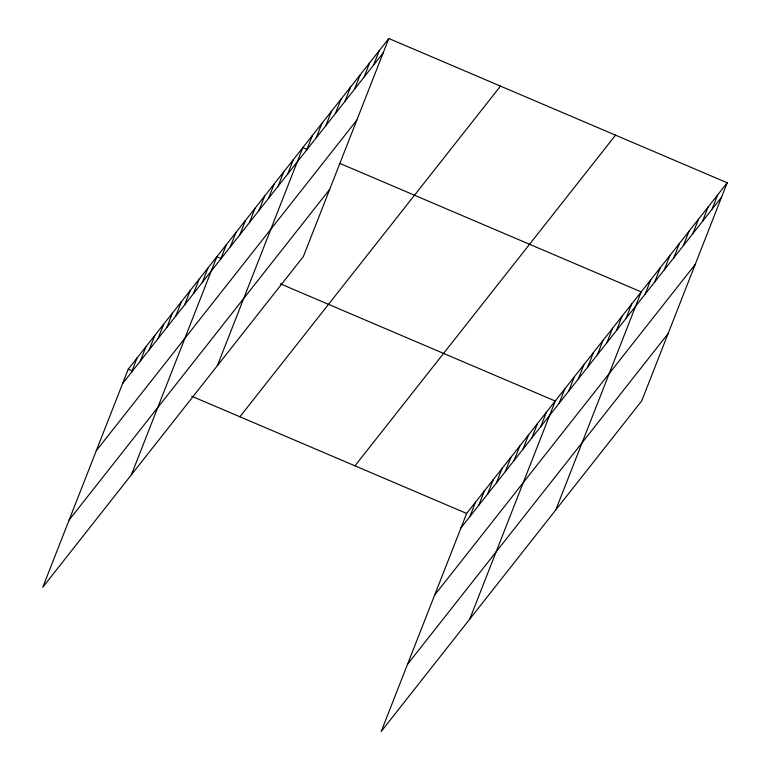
<?xml version="1.0" encoding="UTF-8"?>
<svg xmlns="http://www.w3.org/2000/svg" width="770" height="770" viewBox="0 0 770 770"><rect width="100%" height="100%" fill="white"/><g stroke="black" fill="none" stroke-linecap="round" stroke-linejoin="round"><path stroke-width="1.16" d="M388.811 38.5L128.244 369.167L42.793 587.221L303.361 256.554L388.811 38.5L727.207 182.779L641.756 400.833L381.189 731.5L466.639 513.446L727.207 182.779M131.468 372.305L137.108 357.925M140.333 361.063L145.963 346.683M149.188 349.821L154.828 335.441M158.042 338.579L163.683 324.199M166.907 327.337L172.538 312.957M175.762 316.095L181.402 301.705M184.627 304.843L190.257 290.463M193.482 293.601L199.122 279.221M202.346 282.359L207.977 267.979M131.381 474.801L216.842 256.737L221.221 258.605M220.759 258.999L226.39 244.619M230.307 246.872L235.947 232.492M239.865 234.744L245.505 220.364M249.422 222.626L255.053 208.237M258.97 210.499L264.611 196.119M268.528 198.371L274.159 183.992M278.086 186.253L283.716 171.864M287.633 174.126L293.274 159.746M217.371 365.673L302.822 147.619L307.201 149.486M306.739 149.881L312.379 135.491M316.297 137.753L321.937 123.373M325.854 125.626L331.485 111.246M335.402 113.498L341.043 99.118M344.96 101.38L350.6 87M354.518 89.253L360.148 74.873M364.066 77.125L369.706 62.745M373.623 65.007L379.254 50.628M469.864 516.583L475.504 502.204M478.728 505.341L484.359 490.962M487.583 494.099L493.224 479.71M496.448 482.848L502.079 468.468M505.303 471.606L510.943 457.226M514.168 460.364L519.798 445.984M523.023 449.122L528.663 434.742M531.878 437.88L537.518 423.5M540.742 426.638L546.373 412.258M469.777 619.07L555.237 401.016L280.338 283.812M559.155 403.268L564.795 388.889M568.712 391.15L574.343 376.771M578.26 379.023L583.901 364.643M587.818 366.895L593.449 352.516M597.376 354.778L603.006 340.398M606.924 342.65L612.564 328.27M616.481 330.522L622.112 316.143M626.029 318.405L631.669 304.025M555.767 509.952L641.227 291.897L340.051 163.49M645.144 294.15L650.775 279.77M654.693 282.032L660.333 267.652M664.25 269.904L669.89 255.525M673.808 257.777L679.438 243.397M683.356 245.659L688.996 231.279M692.913 233.531L698.544 219.152M702.471 221.404L708.102 207.024M712.019 209.286L717.659 194.906M122.613 383.547L383.181 52.88M96.269 450.758L356.837 120.091M69.127 520.01L329.695 189.343M239.913 416.772L500.481 86.115M354.97 465.831L615.538 135.164M461.009 527.825L721.577 197.159M434.665 595.037L695.233 264.37M407.532 664.289L668.091 333.622M128.244 369.167L132.623 371.034M191.749 396.242L466.639 513.446"/></g></svg>
